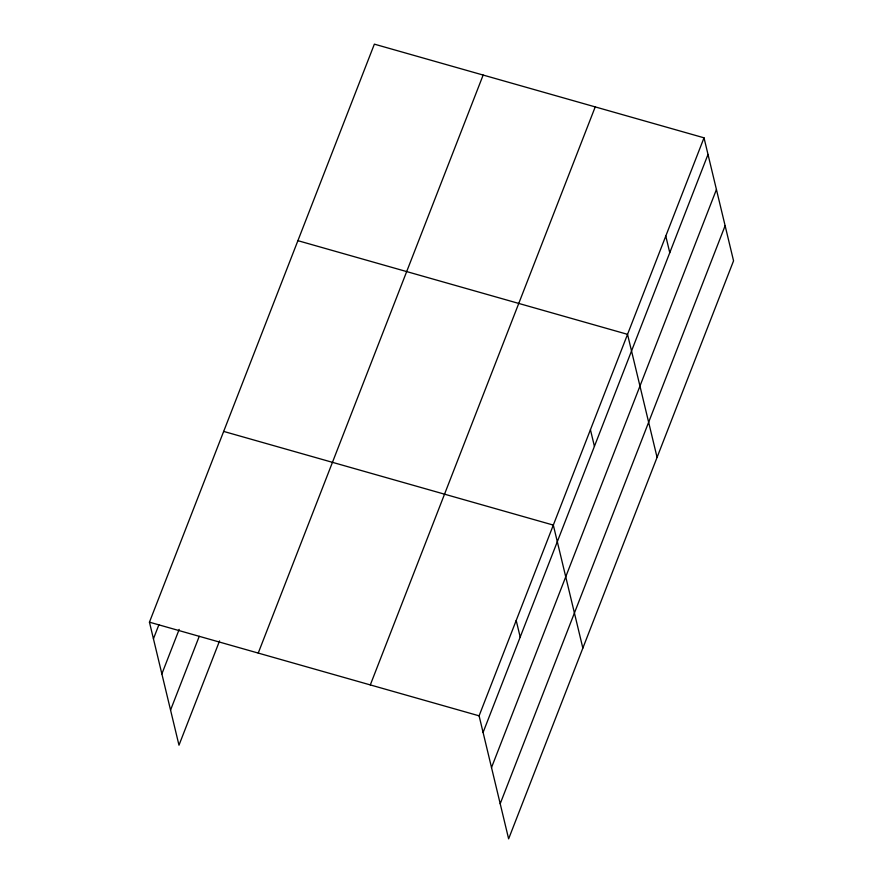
<?xml version="1.0" encoding="UTF-8"?>
<svg xmlns="http://www.w3.org/2000/svg" width="883" height="883" viewBox="0 0 883 883"><rect width="100%" height="100%" fill="white"/><g stroke="black" fill="none" stroke-linecap="round" stroke-linejoin="round"><path stroke-width="1.32" d="M219.558 640.915L178.984 745.186L149.448 622.173L374.37 44.15L704.016 137.814L733.552 260.827L508.63 838.85L479.094 715.826L704.016 137.814M153.443 638.795L158.885 624.811M161.865 673.906L179.183 629.402M170.551 710.075L199.249 636.323M258.233 653.078L483.156 75.055M370.308 684.921L595.23 106.898M483.078 732.46L708.011 154.437M491.511 767.57L716.433 189.547M500.197 803.74L725.12 225.717M297.902 240.673L627.537 334.337L657.073 457.361M223.675 431.423L553.321 525.087L582.846 648.1M149.448 622.173L479.094 715.826M665.782 236.07L669.767 252.704M590.429 429.712L594.425 446.334M516.202 620.462L520.197 637.085"/></g></svg>
